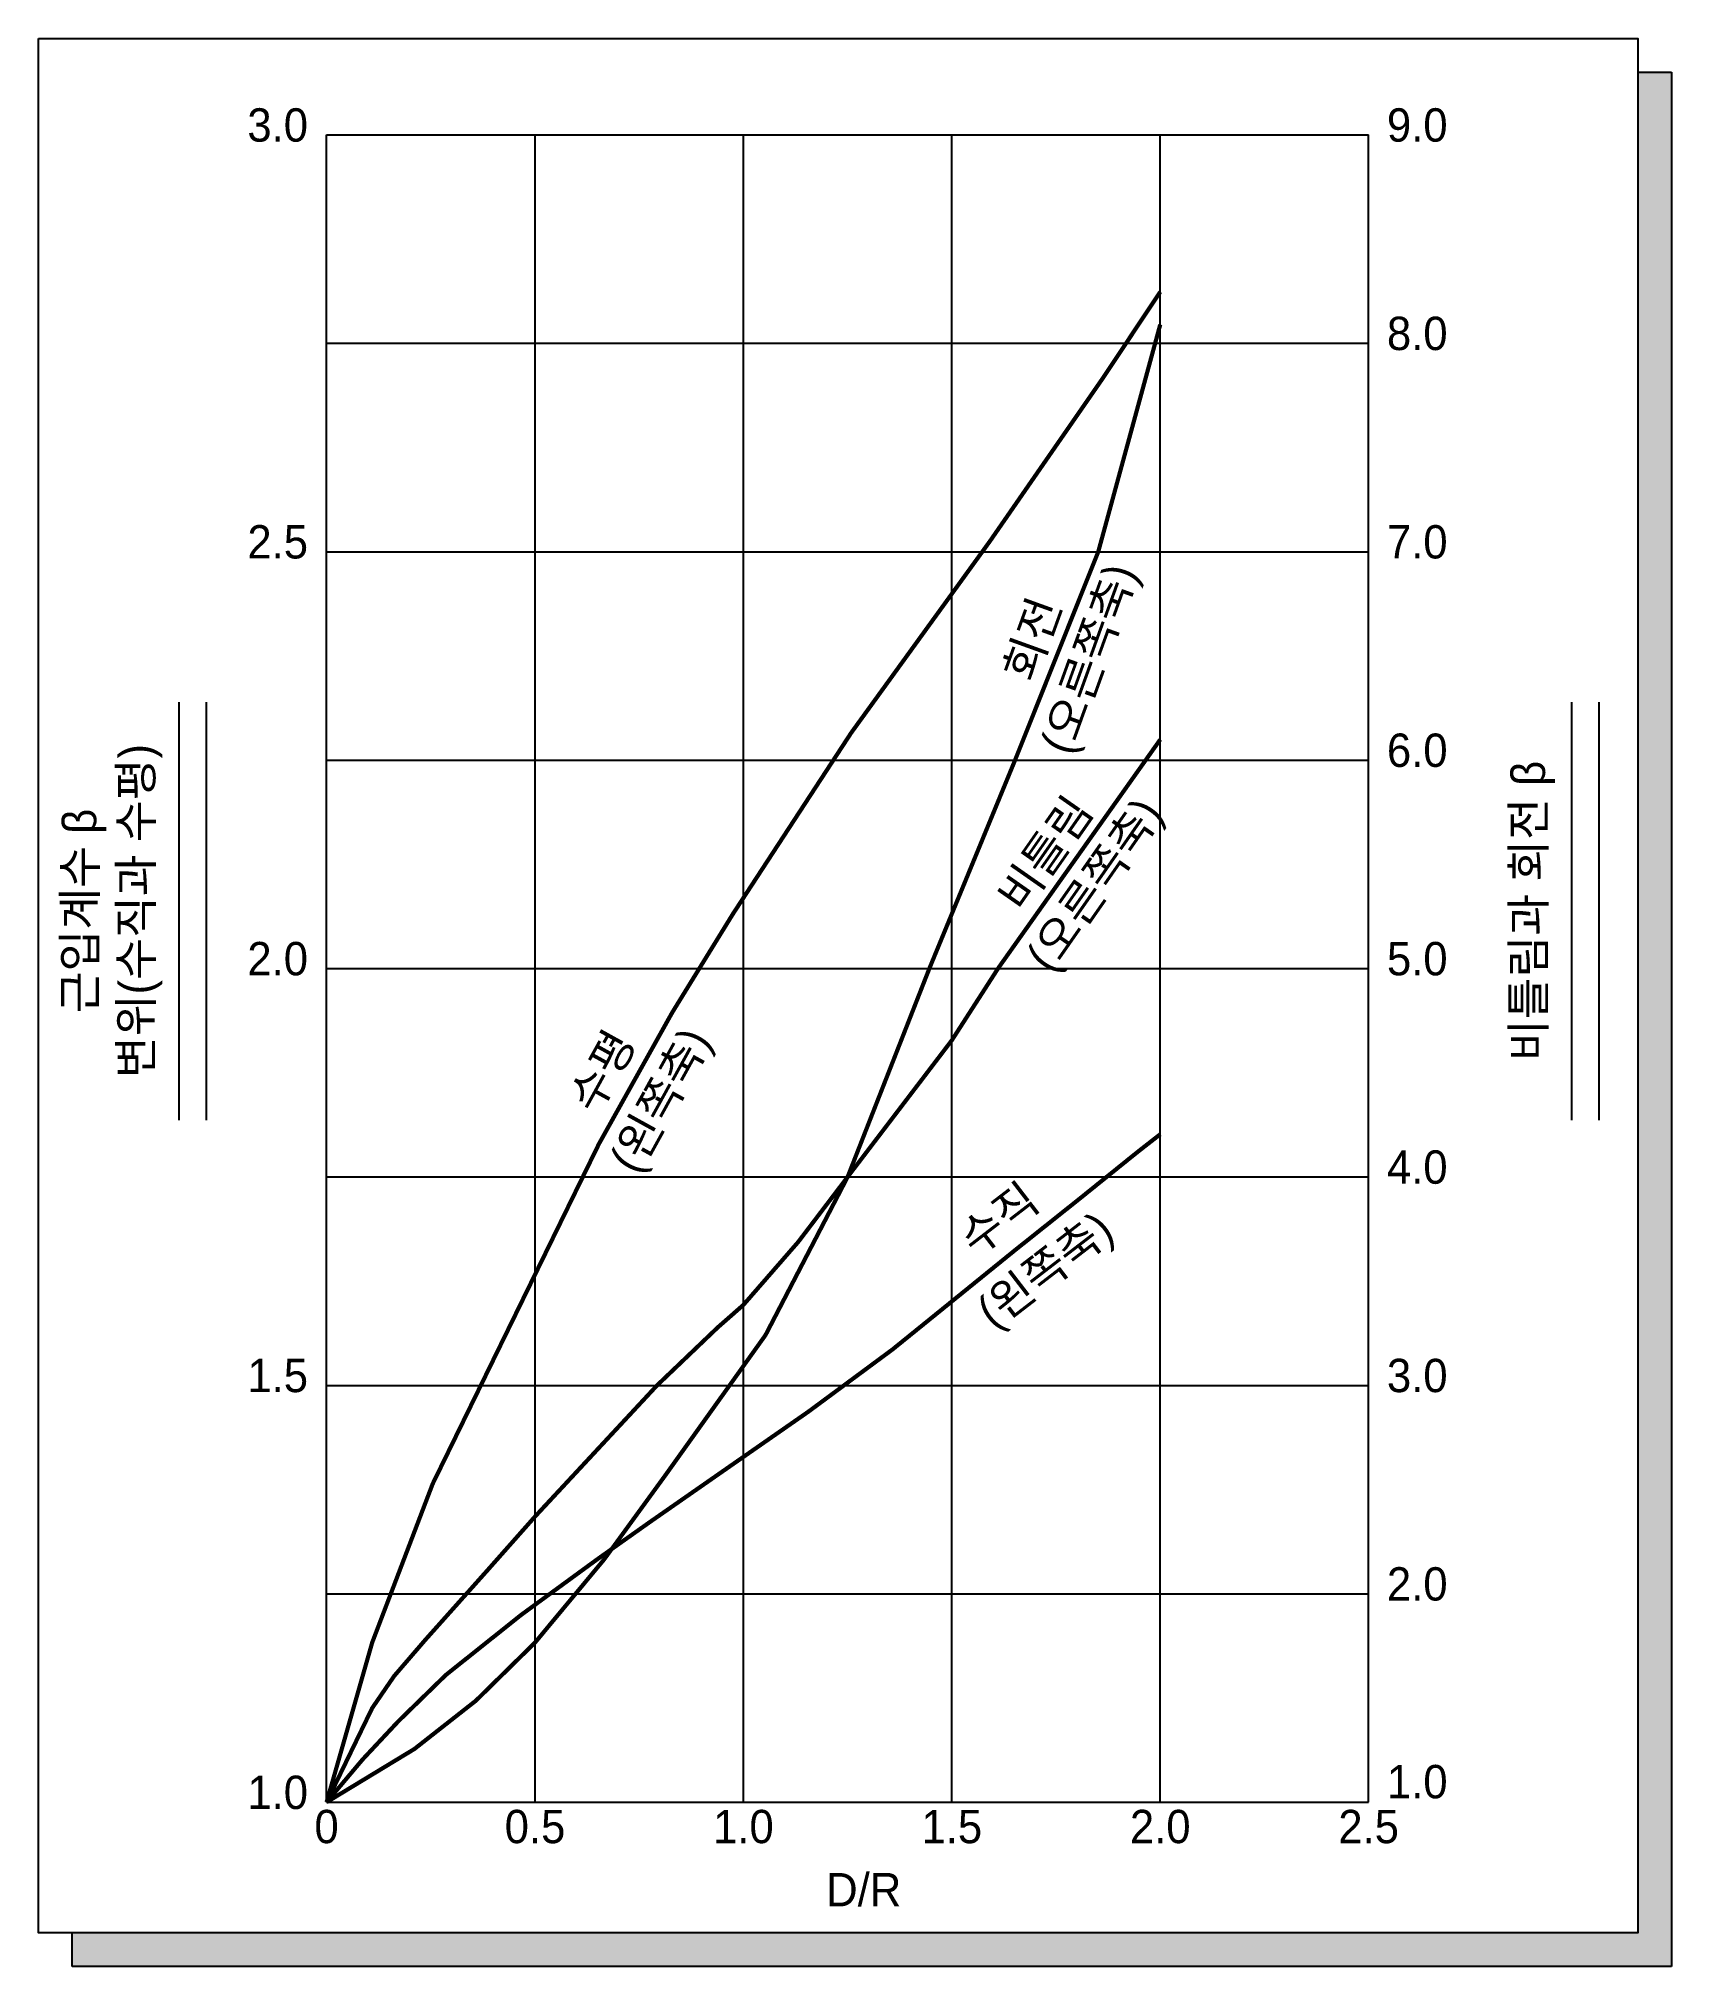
# Model space of a CAD drawing. Extents: x -691 to 3226, y -394 to 4231.
import ezdxf
from ezdxf.enums import TextEntityAlignment as Align

# ---------------------------------------------------------------- set-up
doc = ezdxf.new("R2010")
doc.units = 0
doc.layers.get('0').update_dxf_attribs({"linetype": 'CONTINUOUS'})
doc.styles.get("Standard").update_dxf_attribs({"font": 'Gulim.ttf'})

msp = doc.modelspace()

# ---------------------------------------------------------------- linework, layer by layer
for p, q in [((3145.783189, 4150.381393), (3226.415406, 4150.381393)), ((3226.415406, 4150.381393), (3226.415406, -394.01407)), ((0, 0), (0, 4000)), ((0, 4000), (2500, 4000)), ((500, 0), (500, 4000)), ((1000, 0), (1000, 4000)), ((1500, 0), (1500, 4000)), ((2000, 0), (2000, 4000)), ((2500, 0), (2500, 4000)), ((0, 3500), (2500, 3500)), ((0, 3000), (2500, 3000)), ((0, 2500), (2500, 2500)), ((0, 2000), (2500, 2000)), ((0, 1500), (2500, 1500)), ((0, 1000), (2500, 1000)), ((0, 500), (2500, 500)), ((0, 0), (2500, 0)), ((-610.405686, -394.01407), (-610.405686, -313.381854)), ((3226.415406, -394.01407), (-610.405686, -394.01407))]:
    msp.add_line(p, q)
at = {"color": 2}
msp.add_line((-353.738533, 1636.565339), (-353.738533, 2639.131985), dxfattribs=at)
at = {"color": 1}
msp.add_line((-288.363982, 1636.565339), (-288.363982, 2639.131985), dxfattribs=at)
at = {"color": 3}
msp.add_line((2987.302594, 1636.565339), (2987.302594, 2639.131985), dxfattribs=at)
at = {"color": 4}
msp.add_line((3052.677145, 1636.565339), (3052.677145, 2639.131985), dxfattribs=at)
msp.add_lwpolyline([(-691.037902, 4231.013609), (3145.783189, 4231.013609), (3145.783189, -313.381854), (-691.037902, -313.381854)], close=True)
at = {"color": 2, "const_width": 10}
msp.add_lwpolyline([(0, 0), (109.355436, 382.909287), (254.519553, 763.793077), (653.720847, 1579.97263), (829.127482, 1894.352903), (974.291583, 2130.138106), (1258.57131, 2565.433858), (1591.239061, 3024.912719), (1863.421758, 3417.888053), (2000, 3623.44438)], dxfattribs=at)
at = {"color": 4, "const_width": 10}
msp.add_lwpolyline([(0, 0), (210.683228, 127.708044), (358.047732, 243.442174), (500, 382.909287), (665.817861, 582.419848), (810.981962, 781.930408), (1052.922157, 1120.493769), (1250, 1500), (1446.074943, 2000), (1651.724097, 2500), (1851.32476, 3000), (2000, 3544.84932)], dxfattribs=at)
at = {"color": 3, "const_width": 10}
msp.add_lwpolyline([(0, 0), (109.355436, 225.719155), (162.09563, 302.692818), (236.374033, 388.955064), (387.58664, 558.23675), (500, 685.198016), (792.836457, 1000), (938.000558, 1138.63109), (1000, 1193.043063), (1131.552714, 1344.187428), (1250, 1500), (1500, 1827.849376), (1611.52867, 2001.202495), (2000, 2549.288272)], dxfattribs=at)
at = {"color": 1, "const_width": 10}
msp.add_lwpolyline([(0, 0), (86.414589, 102.532288), (172.220185, 194.235712), (286.010915, 305.155098), (467.511839, 449.914304), (648.622692, 582.244698), (774.784488, 671.568967), (948.256963, 792.419443), (1155.898254, 936.91459), (1357.82737, 1086.268902), (1460.13266, 1169.111725), (1651.793193, 1324.442007), (1806.757467, 1447.942203), (1945.759, 1560.026271), (2000, 1602.394132)], dxfattribs=at)
for points in [[(3226.415406, 4150.381393), (3145.783189, 4150.381393), (3226.415406, -394.01407), (3145.783189, -394.01407)], [(-610.405686, -313.381854), (-610.405686, -394.01407), (3145.783189, -313.381854), (3145.783189, -394.01407)]]:
    msp.add_solid(points)

# ---------------------------------------------------------------- texts
for s, p in [('3.0', (-44.582042, 3983.717968)), ('2.5', (-44.582042, 2983.717968)), ('2.0', (-44.582042, 1983.717968)), ('1.5', (-44.582042, 983.717968)), ('1.0', (-44.582042, -16.282032))]:
    msp.add_text(s, height=80).set_placement(p, align=Align.RIGHT)
for s, p in [('9.0', (2543.847836, 3983.717968)), ('8.0', (2543.847836, 3483.717968)), ('7.0', (2543.847836, 2983.717968)), ('6.0', (2543.847836, 2483.717968)), ('5.0', (2543.847836, 1983.717968)), ('4.0', (2543.847836, 1483.717968)), ('3.0', (2543.847836, 983.717968)), ('2.0', (2543.847836, 483.717968)), ('1.0', (2543.847836, 9.357381))]:
    msp.add_text(s, height=80).set_placement(p)
for s, rotation, p in [('(오른쪽축)', 70.159613, (1866.381317, 2729.97469)), ('회전', 70.159613, (1730.029865, 2776.776252)), ('변위(수직과 수평)', 90, (-417.866, 2137.848662)), ('비틀림과 회전 β', 90, (2923.175127, 2137.848662)), ('비틀림', 55.048547, (1756.129896, 2253.631488)), ('근입계수 β', 90, (-552.533687, 2137.848662)), ('(오른쪽축)', 55.048547, (1874.25483, 2178.309933)), ('수평', 61.102475, (695.738736, 1734.998513)), ('(왼쪽축)', 61.102475, (835.332881, 1665.232939)), ('수직', 37.593486, (1636.628753, 1368.317014)), ('(왼쪽축)', 37.593486, (1747.542029, 1245.438831))]:
    msp.add_text(s, height=80, rotation=rotation).set_placement(p, align=Align.CENTER)
for s, p in [('0', (0, -98.337176)), ('0.5', (500, -98.337176)), ('1.0', (1000, -98.337176)), ('1.5', (1500, -98.337176)), ('2.0', (2000, -98.337176)), ('2.5', (2500, -98.337176)), ('D/R', (1288.665788, -249.827891))]:
    msp.add_text(s, height=80).set_placement(p, align=Align.CENTER)

doc.saveas('drawing.dxf')
